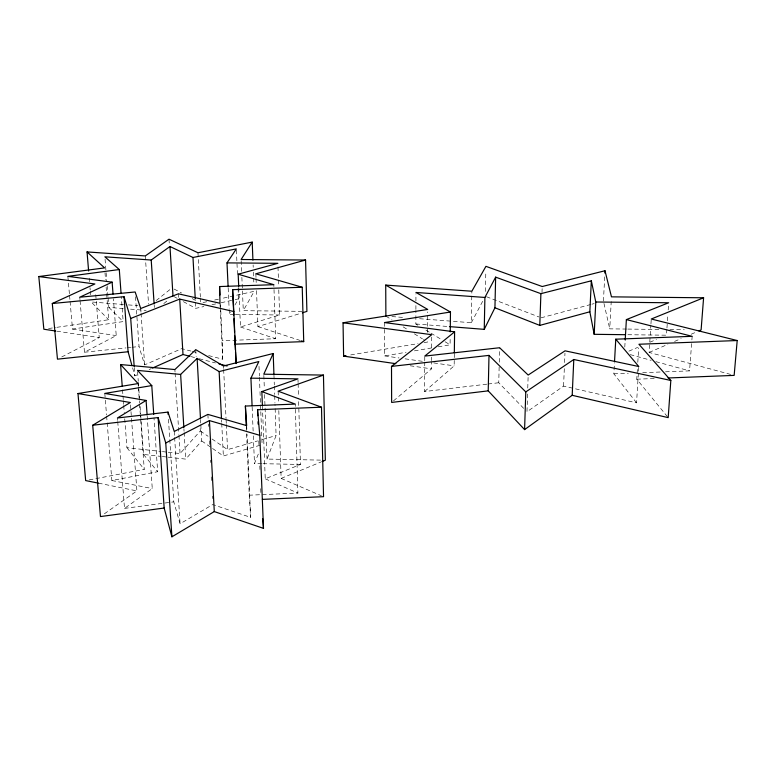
<?xml version="1.0" encoding="UTF-8"?>
<svg xmlns="http://www.w3.org/2000/svg" width="776" height="776" viewBox="0 0 776 776"><rect width="100%" height="100%" fill="white"/><g stroke="black" fill="none" stroke-linecap="round" stroke-linejoin="round"><path stroke-width="0.58" stroke-dasharray="3.88 2.91" d="M417.876 325.202L415.858 323.98L415.897 310.642M415.897 309.43L415.917 302.165M415.917 300.952L415.936 293.677M486.795 384.168L424.598 391.531L424.744 361.994M424.744 360.811L424.773 356.087M427.586 332.37L427.615 327.54M427.615 326.337L427.702 311.855M393.5 400.862L431.514 368.852L431.563 361.791M431.572 360.607L431.592 357.076M431.66 347.658L431.728 337.056M438.197 346.824L450.09 344.796L450.167 337.773M424.598 391.531L454.164 365.845L454.251 358.813M454.27 357.639L454.319 354.128M419.583 318.713L471.323 322.729L471.856 291.223M485.407 291.485L485.834 271.134M523.664 408.341L498.764 382.752L499.143 367.058M499.269 362.227L499.628 347.735M527.564 393.995L526.982 411.755L563.58 386.108L636.553 402.841L638.435 372.393M527.758 388.078L528.175 375.05M541.997 292.552L542.211 286.528M563.58 386.108L564.365 367.29M564.569 362.586L564.967 353.177M603.437 301.098L604.698 276.586M626.581 329.053L609.752 328.859L611.216 301.592M636.553 402.841L613.855 373.819L614.447 363.071M624.787 347.066L625.204 339.898M667.428 416.702L636.766 379.202L637.513 367.145M637.804 362.324L638.697 347.861M638.512 371.219L638.803 366.534M730.653 374.439L649.114 352.44L650.88 324.979M650.957 323.786L651.268 319.014M666.875 329.189L666.458 335.193L626.707 334.708M666.953 327.986L667.37 321.982M667.447 320.779L667.864 314.775M668.194 309.964L668.524 305.162M665.517 371.811L689.554 370.87L691.804 341.091M691.891 339.907L692.163 336.328M320.575 460.12L267.031 459.062L276.101 435.53L274.985 404.17M261.745 463.67L254.48 463.524L258.961 452.427M471.323 322.729L483.07 300.506M302.106 311.341L243.295 310.681L254.169 291.339L221.616 298.488M234.187 314.474L229.405 314.416L230.627 312.34M234.886 305.084L238.542 298.867L238.019 286.965M168.159 457.171L185.755 459.12L201.721 440.943L200.79 424.2M168.266 452.253L180.071 453.553L200.305 430.971L200.101 427.392M163.794 303.581L168.402 299.827M156.17 300.574L171.991 287.935M117.729 421.61L124.509 508.406L152.271 488.579L147.188 416.14M104.401 513.79L136.896 490.898L130.494 404.907M168.47 419.273L173.795 501.849L180.081 523.781L212.731 504.565L250.648 517.379L247.03 434.085M80.073 300.797L84.477 352.236L116.235 335.591L113.403 298.779M61.75 356.95L99.231 337.579L95.739 294.696M132.609 367.843L134.869 375.885L138.147 374.43M149.089 369.57L151.281 368.6M135.499 296.733L139.03 346.552L144.656 364.885L181.662 348.657L191.041 351.072M649.114 352.44L667.913 344.311M674.557 341.43L681.192 338.559M691.144 334.252L696.673 331.856M628.861 351.159L637.707 347.396M649.871 342.235L656.506 339.422M278.807 410.572L281.145 478.404L320.915 462.03M262.414 406.12L265.246 478.811L300.467 464.446L298.537 398.146M256.517 290.612L257.923 326.599L301.214 313.155M238.756 287.411L240.492 327.006L279.603 314.988L278.681 287.343M212.546 448.46L223.362 455.987L260.959 444.988M211.984 438.964L227.562 449.624L257.613 440.904M262.23 439.555L276.101 435.53M541.105 317.811L590.74 304.502M591.894 304.192L594.203 303.581M183.359 301.651L195.794 308.334L203.884 306.549M211.974 304.755L216.591 303.726M221.218 302.708L233.925 299.885M235.079 299.633L238.542 298.867M203.011 302.572L207.667 301.554M214.642 300.021L220.452 298.741M106.632 416.101L111.86 480.519L157.664 471.721L153.987 417.886M89.182 479.907L144.258 469.402L140.34 415.005M384.479 322.564L384.673 355.912L406.081 352.275M414.403 350.859L432.251 347.832M350.704 354.923L418.08 343.613M423.987 342.623L427.527 342.032L423.473 339.5M70.082 301.515L72.507 329.063L123.18 321.594L121.318 296.752M48.558 328.529L55.63 327.501M56.813 327.326L108.679 319.731L106.118 287.178M124.509 508.406L173.795 501.849M487.997 384.023L498.764 382.752M84.477 352.236L125.984 347.91M127.177 347.784L130.727 347.415M131.92 347.289L139.03 346.552M246.584 433.765L249.251 495.195L297.906 493.08L295.239 404.083M613.855 373.819L628.269 373.256M642.693 372.693L660.715 371.995M636.766 379.202L656.001 378.455M220.762 310.613L222.227 340.693L275.713 338.724L273.841 284.685M235.38 314.484L279.603 314.988M627.784 329.072L659.037 329.441M669.853 329.577L684.277 329.742M262.957 463.699L300.467 464.446M391.909 316.569L403.937 317.5M415.858 323.98L448.256 326.521M123.549 304.522L91.18 301.951L108.679 319.731M128.341 304.9L137.934 305.666M108.077 297.771L108.834 307.403L123.277 308.567M130.504 309.149L146.169 310.4M124.723 418.788L126.934 447.713L161.175 451.477M162.359 451.603L167.082 452.127M140.679 414.83L143.531 454.445L161.117 456.395M162.291 456.521L166.986 457.045M384.673 355.912L399.048 357.969M405.043 358.822L423.017 361.393M433.794 362.935L454.164 365.845M410.135 365.758L431.514 368.852M72.507 329.063L116.235 335.591M56.803 331.177L99.231 337.579M111.86 480.519L152.271 488.579M98.474 483.157L136.896 490.898M192.215 351.373L196.91 352.576M208.647 355.602L222.731 359.22L222.227 340.693M191.129 356.62L194.611 357.532M199.248 358.735L215.495 362.964M630.257 354.622L651.18 360.355M655.836 361.635L689.554 370.87M257.923 326.599L300.293 340.499M240.492 327.006L275.713 338.724M486.426 296.704L538.874 316.947M281.145 478.404L321.371 495.757M265.246 478.811L297.906 493.08M174.115 289.06L181.555 292.988M192.186 298.595L197.502 301.408M174.037 296.636L177.151 298.304M425.927 330.101L429.952 332.555M430.961 333.166L441.03 339.287M445.055 341.741L450.09 344.796M385.885 316.104L391.987 319.896M403.151 326.851L408.234 330.013M414.326 333.806L422.454 338.87M200.305 430.971L208.094 436.296M201.721 440.943L211.557 447.781M108.834 307.403L123.18 321.594M143.531 454.445L157.664 471.721M126.934 447.713L144.258 469.402M603.961 303.416L609.752 328.859M67.861 276.353L69.442 294.327M69.549 295.52L69.976 300.312M79.773 297.208L79.977 299.594M89.211 278.128L89.502 281.707M89.997 287.663L90.2 290.04M90.297 291.233L90.588 294.802M104.799 393.432L106.535 414.908M105.061 259.213L106.758 280.902M107.136 285.723L107.98 296.558M117.438 417.992L117.632 420.408M104.983 272.715L105.555 279.952M122.521 389.862L122.889 394.683M122.977 395.886L123.258 399.504M123.345 400.707L123.617 404.325M123.714 405.528L124.267 412.764M134.258 367.514L134.869 375.885M137.575 371.617L138.264 381.22M138.351 382.423L139.738 401.628M140.078 406.43L140.592 413.627M138.079 383.577L138.254 385.992M138.341 387.205L139.476 402.919M139.564 404.121L140.252 413.792M140.718 308.509L140.97 312.107M141.057 313.31L144.656 364.885M145.296 255.935L148.555 304.114M154.201 305.143L154.356 307.519M249.251 495.195L250.648 517.379M174.251 431.446L174.561 436.238M174.629 437.441L180.081 523.781M183.922 428.876L184.067 431.301M184.145 432.513L185.755 459.12M169.003 239.192L169.362 245.138M174.881 369.551L175.027 371.956M175.095 373.149L178.887 434.356M178.955 435.549L180.071 453.553M178.383 293.813L178.596 297.392M195.474 302.427L195.794 308.334M200.528 419.418L200.722 423.007M195.756 349.675L196.153 356.853M207.89 414.403L208.152 419.215M208.404 424.026L208.54 426.431M209.316 440.855L209.51 444.464M210.344 460.09L210.471 462.496M211.247 476.92L211.441 480.528M212.284 496.155L212.411 498.561M197.967 252.753L200.363 297.092M200.431 298.294L200.625 301.893M220.471 304.599L220.704 309.411M223.478 365.991L223.595 368.377M223.653 369.57L226.039 418.555M226.097 419.748L226.272 423.337M226.33 424.53L227.562 449.624M219.986 303.261L220.161 306.83M220.219 308.024L222.731 359.22M221.558 419.816L221.674 422.231M221.732 423.434L223.362 455.987M228.173 288.051L229.124 308.421M229.182 309.624L229.405 314.416M236.399 250.085L237.446 273.88M241.152 260.697L241.617 271.406M241.869 277.362L243.295 310.681M246.671 425.626L246.826 429.254M246.273 426.538L246.535 432.562M258.796 440.846L258.99 445.628M259.805 465.949L259.95 469.538M260.717 488.667L260.911 493.449M252.132 407.012L253.131 431.058M253.335 435.87L254.48 463.524M255.857 273.812L255.993 277.41M256.041 278.613L256.274 284.608M259.009 366.369L259.388 376.001M259.436 377.204L259.96 390.454M260.009 391.657L260.484 403.704M260.532 404.907L262.094 444.658M253.121 264.917L253.219 267.322M253.403 272.124L253.597 276.925M253.645 278.128L253.888 284.132M263.84 375.39L264.335 388.543M264.567 394.518L267.031 459.062M273.957 375.225L274.306 384.877M274.345 386.079L274.646 394.518M274.685 395.731L274.946 402.967M278.138 391.191L278.312 396.032M278.351 397.244L278.555 403.297M277.992 266.915L278.4 278.933M278.438 280.136L278.632 286.15M298.013 380.065L298.091 382.481M298.12 383.683L298.508 396.943"/><path stroke-width="1.16" d="M450.235 331.924L450.468 312.02L415.936 292.465L484.903 297.45L495.641 277.139L540.901 293.668L591.331 280.805L595.784 302L594.183 334.31L625.505 334.699M454.329 352.954L454.6 331.847L384.479 322.564L450.468 312.02M449.45 326.618L484.243 329.354L484.903 297.45M488.22 390.861L488.996 355.389L391.502 366.398L391.647 402.424L488.22 390.861L524.586 429.603L572.193 395.304L668.194 417.634L670.823 380.463L638.92 344.243L737.2 340.538L734.154 375.39L668.029 377.98M484.243 329.354L494.933 307.771L495.641 277.139M524.586 429.603L525.788 391.909L488.996 355.389M591.331 280.805L589.838 311.787L539.786 325.396L540.901 293.668M572.193 395.304L573.794 359.492L670.823 380.463M604.882 273.084L604.999 270.746L542.211 286.528L485.931 266.343L471.856 291.223L385.72 285.083L385.885 316.104M614.514 361.878L615.775 339.19L692.163 336.328L626.377 319.596L625.204 339.898M604.999 270.746L611.469 296.849L703.599 297.78L701.106 329.945L698.895 330.906M122.239 386.244L120.59 364.545L174.881 369.551L195.756 349.675L223.478 365.991L273.191 353.507L263.791 374.197L323.446 375.08L325.338 460.216L322.021 461.575M252.084 405.809L250.929 378.154L258.825 361.548L219.142 371.588L197.123 358.425L180.633 374.439L183.854 427.673M88.619 270.989L87.048 251.928L145.296 255.935L169.003 239.192L197.967 252.753L252.21 242.102L241.103 259.514L305.569 260.028L306.908 311.389L302.359 312.806M228.125 286.858L226.999 262.889L236.34 248.892L192.981 257.486L169.973 246.506L151.213 260.028L104.876 256.808L119.291 269.534L121.056 293.202M454.6 331.847L424.773 356.087L499.628 347.735L528.175 375.05L565.064 350.83L638.803 366.534L615.775 339.19M391.502 366.398L431.747 334.699L343.05 322.787L343.613 356.116L395.876 363.692M525.788 391.909L573.794 359.492M147.11 414.937L146.092 400.445L117.438 417.992L168.014 412.095L174.251 431.446L207.89 414.403L246.671 425.626L245.381 406.061L295.239 404.083L261.851 391.579L262.366 404.907M262.356 499.375L323.543 496.688L321.497 407.206L257.545 409.757L259.776 435.317L263.491 528.378L214.292 511.578L171.903 536.808L164.163 508.037L100.463 516.564L92.703 425.248L130.32 402.511L77.978 393.539L85.661 480.577L98.474 483.157M171.903 536.808L165.754 442.98L209.433 420.592L259.776 435.317M113.044 294.026L112.132 282.154L79.773 297.208L135.16 291.989L140.718 308.509L178.383 293.813L219.986 303.261L219.589 286.557L273.841 284.685L238.174 274.209L238.707 286.208M131.959 365.545L128.089 351.751L57.463 359.162L52.293 303.503L94.876 283.967L38.8 276.547L43.844 329.228L55.63 331.003M152.368 368.115L183 354.516L189.965 356.32M703.599 297.78L651.268 319.014L737.2 340.538M626.377 319.596L668.689 302.756L595.784 302M134.17 366.311L130.698 318.461L179.712 299.09L233.799 311.525L236.166 363.566M323.446 375.08L278.138 391.191L321.497 407.206M261.851 391.579L297.984 378.863L250.929 378.154M305.569 260.028L255.857 273.812L302.242 287.256L303.726 341.624L235.099 344.166L234.721 335.688M238.174 274.209L277.876 263.316L226.999 262.889M343.613 356.116L345.97 355.718M153.735 414.297L151.776 385.585L104.799 393.432L146.092 400.445M77.978 393.539L138.079 383.577L120.59 364.545M343.05 322.787L427.712 309.44L385.72 285.083M119.291 269.534L67.861 276.353L112.132 282.154M38.8 276.547L104.605 267.895L87.048 251.928M92.703 425.248L158.091 417.575L165.754 442.98M52.293 303.503L124.014 296.704L130.698 318.461M233.78 315.095L232.625 289.661L302.242 287.256M180.633 374.439L137.488 370.414L151.776 385.585M218.977 363.876L227.106 365.991M301.437 340.877L303.726 341.624M494.933 307.771L539.786 325.396M589.838 311.787L594.183 334.31M262.715 518.727L263.491 528.378M124.014 296.704L128.089 351.751M158.091 417.575L164.163 508.037M151.213 260.028L154.123 303.959M168.014 412.095L168.169 414.491M169.973 246.506L172.999 296.083M179.712 299.09L183 354.516M192.981 257.486L195.271 298.876M197.123 358.425L200.46 418.215M232.625 289.661L233.799 311.525M235.099 344.166L235.409 349.937M235.526 352.246L236.079 362.635M209.433 420.592L214.292 511.578M219.589 286.557L219.996 294.977M219.142 371.588L221.49 418.613M233.945 318.732L234.556 332.05M245.381 406.061L246.215 425.335M257.545 409.757L257.787 415.742M258.03 421.717L258.127 424.103M252.21 242.102L252.927 260.115M273.191 353.507L273.918 374.013"/></g></svg>
